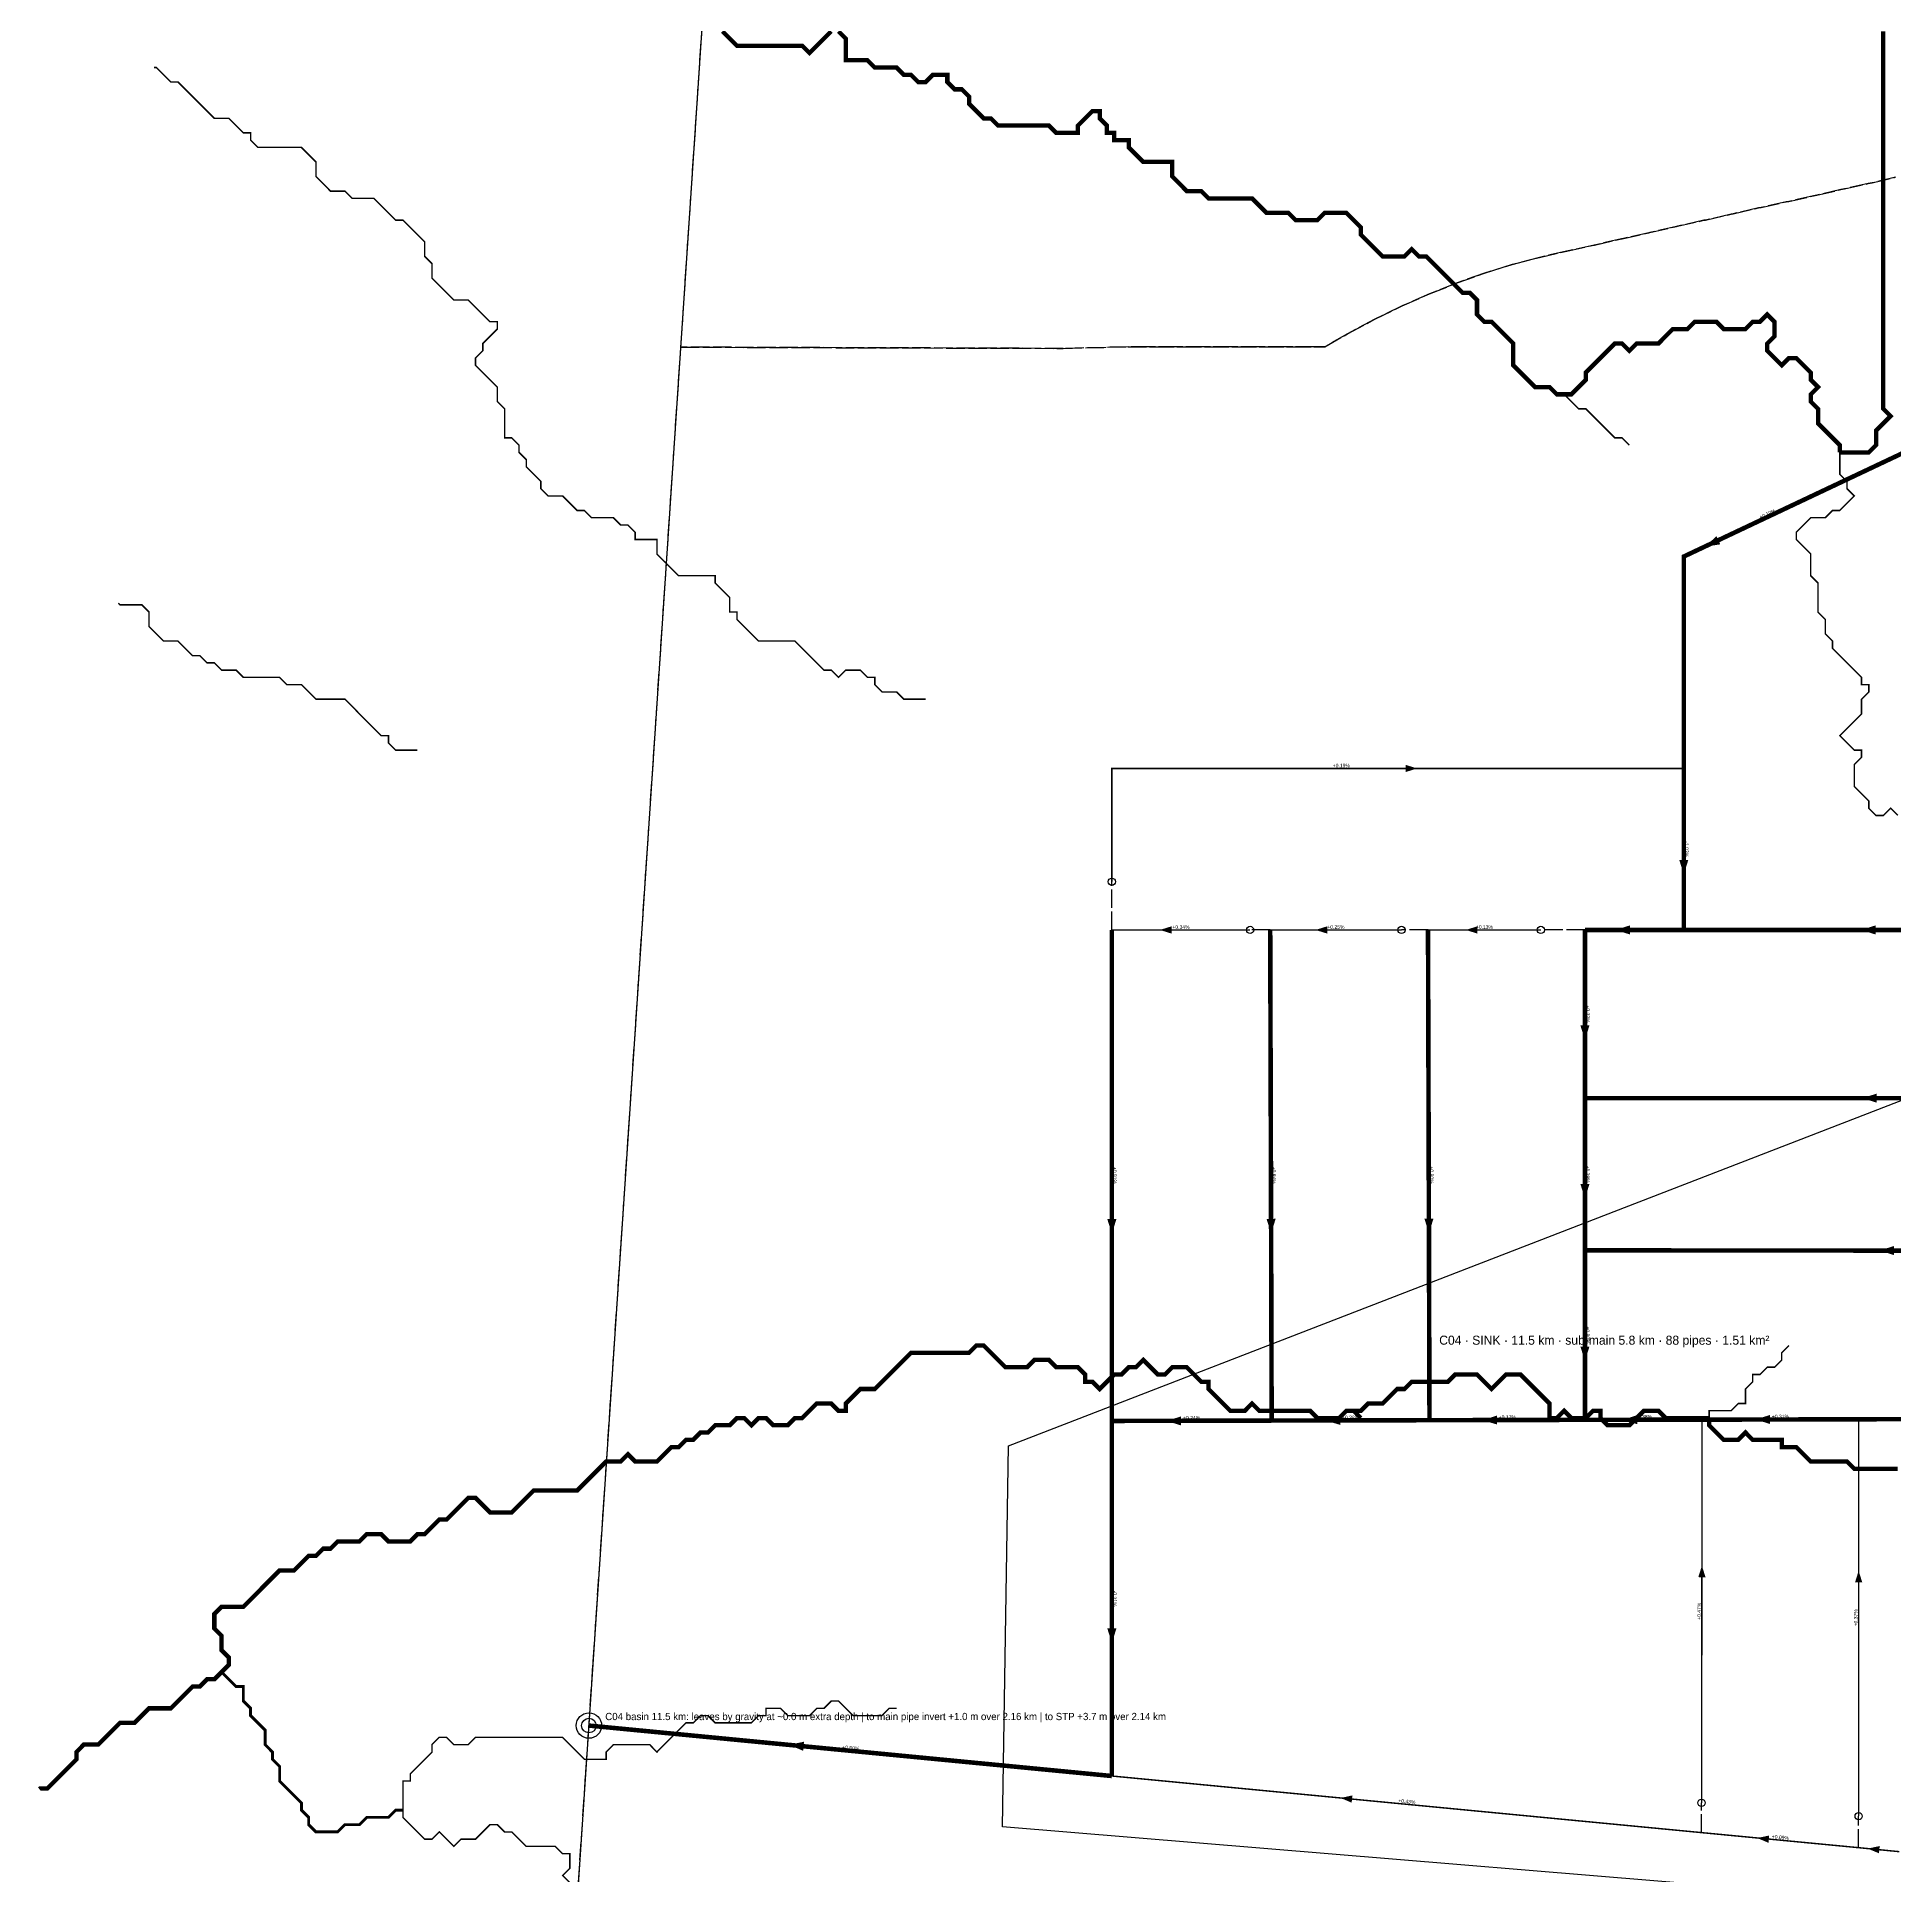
# Model space of a CAD drawing. Header units: metres. Extents: x 442821 to 452274, y 2561971 to 2571293.
# Drawn here: x 442821 to 443845, y 2564999 to 2566013 of the extents above; entities that cross this region are included whole.
import ezdxf
from ezdxf.enums import TextEntityAlignment as Align

# ---------------------------------------------------------------- set-up
doc = ezdxf.new("R2010")
doc.units = ezdxf.units.M
doc.header["$LTSCALE"] = 8
doc.linetypes.add('DASHDOT', pattern=[3.556, 2.54, -0.508, 0, -0.508])
doc.linetypes.add('DASHED', pattern=[1.524, 1.27, -0.254])
for name, color, linetype in [('A_ARROWS', 7, 'Continuous'), ('A_BRANCH', 7, 'Continuous'), ('A_BUILT_2006', 252, 'Continuous'), ('A_CATCH_LABEL', 7, 'Continuous'), ('A_CATCHMENTS', 7, 'Continuous'), ('A_ENVELOPE', 3, 'Continuous'), ('A_GRADIENT', 8, 'Continuous'), ('A_HEAD_GAP', 8, 'Continuous'), ('A_HEADS', 8, 'Continuous'), ('A_LATERAL', 7, 'Continuous'), ('A_OUTLET_LABEL', 7, 'Continuous'), ('A_OUTLETS', 7, 'Continuous'), ('A_STREAMS', 5, 'Continuous'), ('A_SUBMAIN', 7, 'Continuous')]:
    doc.layers.add(name, color=color, linetype=linetype)

msp = doc.modelspace()

# ---------------------------------------------------------------- linework, layer by layer
at = {"layer": 'A_ARROWS', "color": 2}
for points in [[(443740.8, 2565732), (443747, 2565737.7), (443749.1, 2565733.2)], [(443582, 2565609.7), (443575.6, 2565607.7), (443575.6, 2565611.7)], [(443729, 2565551.3), (443726.5, 2565559.3), (443731.5, 2565559.3)], [(443440.2, 2565520.7), (443446.6, 2565522.7), (443446.6, 2565518.7)], [(443526, 2565520.7), (443532.4, 2565522.7), (443532.4, 2565518.7)], [(443608.8, 2565520.7), (443615.2, 2565522.7), (443615.2, 2565518.7)], [(443691.3, 2565520.7), (443699.3, 2565523.2), (443699.3, 2565518.2)], [(443826.7, 2565520.7), (443834.7, 2565523.2), (443834.7, 2565518.2)], [(443674.5, 2565460.1), (443672, 2565468.1), (443677, 2565468.1)], [(443827.4, 2565428), (443835.4, 2565430.5), (443835.4, 2565425.5)], [(443674.5, 2565372.7), (443672, 2565380.7), (443677, 2565380.7)], [(443413.7, 2565353.3), (443411.2, 2565361.3), (443416.2, 2565361.3)], [(443501.5, 2565353.4), (443499, 2565361.4), (443504, 2565361.5)], [(443588.5, 2565353.6), (443586, 2565361.6), (443591, 2565361.6)], [(443836.9, 2565344), (443844.9, 2565346.5), (443844.9, 2565341.5)], [(443674.5, 2565283.1), (443672, 2565291.1), (443677, 2565291.1)], [(443768.6, 2565250.9), (443776.6, 2565253.4), (443776.6, 2565248.4)], [(443443.9, 2565250.1), (443451.9, 2565252.6), (443451.9, 2565247.6)], [(443531.6, 2565250.3), (443539.6, 2565252.9), (443539.6, 2565247.9)], [(443618.1, 2565250.5), (443626.1, 2565253.1), (443626.1, 2565248.1)], [(443695.3, 2565250.7), (443703.3, 2565253.3), (443703.4, 2565248.3)], [(443739, 2565170.3), (443741, 2565163.9), (443737, 2565164)], [(443825.4, 2565167.5), (443827.4, 2565161.1), (443823.4, 2565161.1)], [(443413.7, 2565127.7), (443411.2, 2565135.7), (443416.2, 2565135.7)], [(443235.8, 2565071.6), (443244, 2565073.3), (443243.5, 2565068.3)], [(443539.8, 2565042.3), (443546.3, 2565043.7), (443545.9, 2565039.7)], [(443769.5, 2565020.2), (443776, 2565021.6), (443775.7, 2565017.6)], [(443830.4, 2565014.4), (443837, 2565015.8), (443836.6, 2565011.8)]]:
    msp.add_solid(points, dxfattribs=at)
at = {"layer": 'A_BRANCH', "color": 2, "linetype": 'DASHED', "const_width": 0.8}
for points in [[(443413.7, 2565547.3), (443413.7, 2565609.7), (443729, 2565609.7)], [(443489.9, 2565520.7), (443413.7, 2565520.7)], [(443573.4, 2565520.7), (443501, 2565520.7)], [(443650.2, 2565520.7), (443588, 2565520.7)], [(443738.8, 2565039.6), (443739.1, 2565250.8)], [(443825.4, 2565032.3), (443825.4, 2565251)], [(443847.8, 2565012.7), (443825.4, 2565014.9)]]:
    msp.add_lwpolyline(points, dxfattribs=at)
at = {"layer": 'A_BUILT_2006', "color": 252}
msp.add_lwpolyline([(444422.4, 2563343.7), (444425.8, 2563359.7), (444354.3, 2563402.3), (444079.1, 2562950.6), (443944.5, 2563054.6), (443895.5, 2563534.9), (443894.2, 2564981.6), (443353.4, 2565026.3), (443356.8, 2565236.3), (445139.7, 2565926.1), (445353.1, 2566067)], dxfattribs=at)
at = {"layer": 'A_CATCHMENTS', "color": 3, "linetype": 'DASHED'}
msp.add_lwpolyline([(443845.8, 2565935.5), (443832.9, 2565932.5), (443830.7, 2565932.1), (443817.6, 2565929.1), (443815.6, 2565928.7), (443802.3, 2565925.7), (443800.5, 2565925.3), (443786.9, 2565922.2), (443785.4, 2565922), (443771.6, 2565918.8), (443770.2, 2565918.6), (443756.3, 2565915.4), (443755.1, 2565915.2), (443741, 2565911.9), (443740, 2565911.8), (443725.6, 2565908.5), (443724.9, 2565908.4), (443710.3, 2565905.1), (443709.8, 2565905), (443695, 2565901.6), (443694.7, 2565901.6), (443679.7, 2565898.2), (443679.6, 2565898.2), (443664.5, 2565894.8), (443664.3, 2565894.8), (443649.4, 2565891.4), (443634.3, 2565887.4), (443619.2, 2565882.7), (443604, 2565877.3), (443588.9, 2565871.3), (443573.8, 2565864.6), (443558.7, 2565857.3), (443543.6, 2565849.3), (443543.6, 2565849.3), (443531.2, 2565842.1), (443528.5, 2565842.1), (443525.1, 2565842.1), (443513.4, 2565842.1), (443510, 2565842.1), (443498.3, 2565842.1), (443494.9, 2565842.1), (443483.2, 2565842.1), (443479.8, 2565842.1), (443468.1, 2565842.1), (443464.7, 2565842.1), (443452.9, 2565842.1), (443449.6, 2565842.1), (443437.8, 2565842.1), (443434.5, 2565842.1), (443422.7, 2565842.1), (443386.9, 2565841.2), (443176.1, 2565841.9), (443209.9, 2566349)], dxfattribs=at)
at = {"layer": 'A_CATCHMENTS', "color": 2, "linetype": 'DASHED'}
msp.add_lwpolyline([(443114.8, 2564922.9), (443176.1, 2565841.9), (443386.9, 2565841.2), (443386.9, 2565841.2), (443422.7, 2565842.1), (443434.5, 2565842.1), (443437.8, 2565842.1), (443449.6, 2565842.1), (443452.9, 2565842.1), (443464.7, 2565842.1), (443468.1, 2565842.1), (443479.8, 2565842.1), (443483.2, 2565842.1), (443494.9, 2565842.1), (443498.3, 2565842.1), (443510, 2565842.1), (443513.4, 2565842.1), (443525.1, 2565842.1), (443528.5, 2565842.1), (443531.2, 2565842.1), (443543.6, 2565849.3), (443558.7, 2565857.3), (443573.8, 2565864.6), (443588.9, 2565871.3), (443604, 2565877.3), (443619.2, 2565882.7), (443634.3, 2565887.4), (443649.4, 2565891.4), (443664.3, 2565894.8), (443664.5, 2565894.8), (443679.6, 2565898.2), (443679.7, 2565898.2), (443694.7, 2565901.6), (443695, 2565901.6), (443709.8, 2565905), (443710.3, 2565905.1), (443724.9, 2565908.4), (443725.6, 2565908.5), (443740, 2565911.8), (443741, 2565911.9), (443755.1, 2565915.2), (443756.3, 2565915.4), (443770.2, 2565918.6), (443771.6, 2565918.8), (443785.4, 2565922), (443786.9, 2565922.2), (443800.5, 2565925.3), (443802.3, 2565925.7), (443815.6, 2565928.7), (443817.6, 2565929.1), (443830.7, 2565932.1), (443832.9, 2565932.5), (443845.8, 2565935.5)], dxfattribs=at)
at = {"layer": 'A_ENVELOPE', "color": 3}
msp.add_lwpolyline([(443922.9, 2562555.5), (443114.8, 2564922.9), (443209.9, 2566349), (444250.9, 2566757.8), (445002, 2567304.5), (445444.1, 2567418.6), (445577.2, 2567680.1), (447477.5, 2567541)], dxfattribs=at)
at = {"layer": 'A_HEAD_GAP', "color": 8, "linetype": 'DASHED'}
for points in [[(443413.7, 2565520.7), (443413.7, 2565547.3)], [(443501, 2565520.7), (443489.9, 2565520.7)], [(443588, 2565520.7), (443573.4, 2565520.7)], [(443674.5, 2565520.7), (443650.2, 2565520.7)], [(443738.8, 2565023.2), (443738.8, 2565039.6)], [(443825.4, 2565014.9), (443825.4, 2565032.3)]]:
    msp.add_lwpolyline(points, dxfattribs=at)
at = {"layer": 'A_HEADS', "color": 2}
for centre in [(443413.7, 2565547.3), (443489.9, 2565520.7), (443573.4, 2565520.7), (443650.2, 2565520.7), (443738.8, 2565039.6), (443825.4, 2565032.3)]:
    msp.add_circle(centre, 2, dxfattribs=at)
at = {"layer": 'A_LATERAL', "color": 2, "linetype": 'DASHED', "const_width": 0.8}
for points in [[(443738.8, 2565023.2), (443413.7, 2565054.4)], [(443825.4, 2565014.9), (443738.8, 2565023.2)]]:
    msp.add_lwpolyline(points, dxfattribs=at)
at = {"layer": 'A_OUTLETS', "color": 1}
for radius in [7, 4]:
    msp.add_circle((443125.4, 2565082.2), radius, dxfattribs=at)
at = {"layer": 'A_STREAMS', "color": 5}
for points, const_width in [([(443259, 2566016), (443255, 2566012), (443251, 2566008), (443247, 2566004), (443243, 2566008), (443239, 2566008), (443235, 2566008), (443231, 2566008), (443227, 2566008), (443223, 2566008), (443219, 2566008), (443215, 2566008), (443211, 2566008), (443207, 2566008), (443203, 2566012), (443199, 2566016)], 2.4), ([(443663, 2565815.9), (443659, 2565815.9), (443655, 2565819.9), (443651, 2565819.9), (443647, 2565819.9), (443643, 2565823.9), (443639, 2565827.9), (443635, 2565831.9), (443635, 2565835.9), (443635, 2565839.9), (443635, 2565843.9), (443631, 2565847.9), (443627, 2565851.9), (443623, 2565855.9), (443619, 2565855.9), (443615, 2565859.9), (443615, 2565863.9), (443615, 2565867.9), (443611, 2565871.9), (443607, 2565871.9), (443603, 2565875.9), (443599, 2565879.9), (443595, 2565883.9), (443591, 2565887.9), (443587, 2565891.9), (443583, 2565891.9), (443579, 2565895.9), (443575, 2565891.9), (443571, 2565891.9), (443567, 2565891.9), (443563, 2565891.9), (443559, 2565895.9), (443555, 2565899.9), (443551, 2565903.9), (443551, 2565907.9), (443547, 2565911.9), (443543, 2565915.9), (443539, 2565915.9), (443535, 2565915.9), (443531, 2565915.9), (443527, 2565911.9), (443523, 2565911.9), (443519, 2565911.9), (443515, 2565911.9), (443511, 2565915.9), (443507, 2565915.9), (443503, 2565915.9), (443499, 2565915.9), (443495, 2565919.9), (443491, 2565923.9), (443487, 2565923.9), (443483, 2565923.9), (443479, 2565923.9), (443475, 2565923.9), (443471, 2565923.9), (443467, 2565923.9), (443463, 2565927.9), (443459, 2565927.9), (443455, 2565927.9), (443451, 2565932), (443447, 2565936), (443447, 2565940), (443447, 2565944), (443443, 2565944), (443439, 2565944), (443435, 2565944), (443431, 2565944), (443427, 2565948), (443423, 2565952), (443423, 2565956), (443419, 2565956), (443415, 2565956), (443415, 2565960), (443411, 2565960), (443411, 2565964), (443407, 2565968), (443407, 2565972), (443403, 2565972), (443399, 2565968), (443395, 2565964), (443395, 2565960), (443391, 2565960), (443387, 2565960), (443383, 2565960), (443379, 2565964), (443375, 2565964), (443371, 2565964), (443367, 2565964), (443363, 2565964), (443359, 2565964), (443355, 2565964), (443351, 2565964), (443347, 2565968), (443343, 2565968), (443339, 2565972), (443335, 2565976), (443335, 2565980), (443331, 2565984), (443327, 2565984), (443323, 2565988), (443323, 2565992), (443319, 2565992), (443315, 2565992), (443311, 2565988), (443307, 2565988), (443303, 2565992), (443299, 2565992), (443295, 2565996), (443291, 2565996), (443287, 2565996), (443283, 2565996), (443279, 2566000), (443275, 2566000), (443271, 2566000), (443267, 2566000), (443267, 2566004), (443267, 2566008), (443267, 2566012), (443263, 2566016)], 2.4), ([(443839, 2566016), (443839, 2566012), (443839, 2566008), (443839, 2566004), (443839, 2566000), (443839, 2565996), (443839, 2565992), (443839, 2565988), (443839, 2565984), (443839, 2565980), (443839, 2565976), (443839, 2565972), (443839, 2565968), (443839, 2565964), (443839, 2565960), (443839, 2565956), (443839, 2565952), (443839, 2565948), (443839, 2565944), (443839, 2565940), (443839, 2565936), (443839, 2565932), (443839, 2565927.9), (443839, 2565923.9), (443839, 2565919.9), (443839, 2565915.9), (443839, 2565911.9), (443839, 2565907.9), (443839, 2565903.9), (443839, 2565899.9), (443839, 2565895.9), (443839, 2565891.9), (443839, 2565887.9), (443839, 2565883.9), (443839, 2565879.9), (443839, 2565875.9), (443839, 2565871.9), (443839, 2565867.9), (443839, 2565863.9), (443839, 2565859.9), (443839, 2565855.9), (443839, 2565851.9), (443839, 2565847.9), (443839, 2565843.9), (443839, 2565839.9), (443839, 2565835.9), (443839, 2565831.9), (443839, 2565827.9), (443839, 2565823.9), (443839, 2565819.9), (443839, 2565815.9), (443839, 2565811.9), (443839, 2565807.9), (443843, 2565803.9), (443839, 2565799.9), (443835, 2565795.9), (443835, 2565791.9), (443835, 2565787.9), (443831, 2565783.9), (443827, 2565783.9), (443823, 2565783.9), (443819, 2565783.9), (443815, 2565783.9)], 2.4), ([(443311, 2565647.9), (443307, 2565647.9), (443303, 2565647.9), (443299, 2565647.9), (443295, 2565651.9), (443291, 2565651.9), (443287, 2565651.9), (443283, 2565655.9), (443283, 2565659.9), (443279, 2565659.9), (443275, 2565663.9), (443271, 2565663.9), (443267, 2565663.9), (443263, 2565659.9), (443259, 2565663.9), (443255, 2565663.9), (443251, 2565667.9), (443247, 2565671.9), (443243, 2565675.9), (443239, 2565679.9), (443235, 2565679.9), (443231, 2565679.9), (443227, 2565679.9), (443223, 2565679.9), (443219, 2565679.9), (443215, 2565683.9), (443211, 2565687.9), (443207, 2565691.9), (443207, 2565695.9), (443203, 2565695.9), (443203, 2565699.9), (443203, 2565703.9), (443199, 2565707.9), (443195, 2565711.9), (443195, 2565715.9), (443191, 2565715.9), (443186.9, 2565715.9), (443182.9, 2565715.9), (443178.9, 2565715.9), (443174.9, 2565715.9), (443170.9, 2565719.9), (443166.9, 2565723.9), (443162.9, 2565727.9), (443162.9, 2565731.9), (443162.9, 2565735.9), (443158.9, 2565735.9), (443154.9, 2565735.9), (443150.9, 2565735.9), (443150.9, 2565739.9), (443146.9, 2565743.9), (443142.9, 2565743.9), (443138.9, 2565747.9), (443134.9, 2565747.9), (443130.9, 2565747.9), (443126.9, 2565747.9), (443122.9, 2565751.9), (443118.9, 2565751.9), (443114.9, 2565755.9), (443110.9, 2565759.9), (443106.9, 2565759.9), (443102.9, 2565759.9), (443098.9, 2565763.9), (443098.9, 2565767.9), (443094.9, 2565771.9), (443090.9, 2565775.9), (443090.9, 2565779.9), (443086.9, 2565783.9), (443086.9, 2565787.9), (443082.9, 2565791.9), (443078.9, 2565791.9), (443078.9, 2565795.9), (443078.9, 2565799.9), (443078.9, 2565803.9), (443078.9, 2565807.9), (443074.9, 2565811.9), (443074.9, 2565815.9), (443074.9, 2565819.9), (443070.9, 2565823.9), (443066.9, 2565827.9), (443062.9, 2565831.9), (443062.9, 2565835.9), (443066.9, 2565839.9), (443066.9, 2565843.9), (443070.9, 2565847.9), (443074.9, 2565851.9), (443074.9, 2565855.9), (443070.9, 2565855.9), (443066.9, 2565859.9), (443062.9, 2565863.9), (443058.9, 2565867.9), (443054.9, 2565867.9), (443050.9, 2565867.9), (443046.9, 2565871.9), (443042.9, 2565875.9), (443038.9, 2565879.9), (443038.9, 2565883.9), (443038.9, 2565887.9), (443034.9, 2565891.9), (443034.9, 2565895.9), (443034.9, 2565899.9), (443030.9, 2565903.9), (443026.9, 2565907.9), (443022.9, 2565911.9), (443018.9, 2565911.9), (443014.9, 2565915.9), (443010.9, 2565919.9), (443006.9, 2565923.9), (443002.9, 2565923.9), (442998.9, 2565923.9), (442994.9, 2565923.9), (442990.9, 2565927.9), (442986.9, 2565927.9), (442982.9, 2565927.9), (442978.9, 2565932), (442974.9, 2565936), (442974.9, 2565940), (442974.9, 2565944), (442970.9, 2565948), (442966.9, 2565952), (442962.9, 2565952), (442958.9, 2565952), (442954.9, 2565952), (442950.9, 2565952), (442946.9, 2565952), (442942.9, 2565952), (442938.9, 2565956), (442938.9, 2565960), (442934.9, 2565960), (442930.9, 2565964), (442926.9, 2565968), (442922.9, 2565968), (442918.9, 2565968), (442914.9, 2565972), (442910.9, 2565976), (442906.9, 2565980), (442902.9, 2565984), (442898.9, 2565988), (442894.9, 2565988), (442890.9, 2565992), (442886.9, 2565996), (442885.7, 2565996)], 0.8), ([(443815, 2565783.9), (443815, 2565787.9), (443811, 2565791.9), (443807, 2565795.9), (443803, 2565799.9), (443803, 2565803.9), (443803, 2565807.9), (443799, 2565811.9), (443799, 2565815.9), (443803, 2565819.9), (443799, 2565823.9), (443799, 2565827.9), (443795, 2565831.9), (443791, 2565835.9), (443787, 2565835.9), (443783, 2565831.9), (443779, 2565835.9), (443775, 2565839.9), (443775, 2565843.9), (443779, 2565847.9), (443779, 2565851.9), (443779, 2565855.9), (443775, 2565859.9), (443771, 2565855.9), (443767, 2565855.9), (443763, 2565851.9), (443759, 2565851.9), (443755, 2565851.9), (443751, 2565851.9), (443747, 2565855.9), (443743, 2565855.9), (443739, 2565855.9), (443735, 2565855.9), (443731, 2565851.9), (443727, 2565851.9), (443723, 2565851.9), (443719, 2565847.9), (443715, 2565843.9), (443711, 2565843.9), (443707, 2565843.9), (443703, 2565843.9), (443699, 2565839.9), (443695, 2565843.9), (443691, 2565843.9), (443687, 2565839.9), (443683, 2565835.9), (443679, 2565831.9), (443675, 2565827.9), (443675, 2565823.9), (443671, 2565819.9), (443667, 2565815.9), (443663, 2565815.9)], 2.4), ([(443699, 2565787.9), (443695, 2565791.9), (443691, 2565791.9), (443687, 2565795.9), (443683, 2565799.9), (443679, 2565803.9), (443675, 2565807.9), (443671, 2565807.9), (443667, 2565811.9), (443663, 2565815.9)], 0.8), ([(443847, 2565583.8), (443843, 2565587.8), (443839, 2565583.8), (443835, 2565583.8), (443831, 2565587.8), (443831, 2565591.8), (443827, 2565595.8), (443823, 2565599.8), (443823, 2565603.8), (443823, 2565607.8), (443823, 2565611.8), (443827, 2565615.8), (443827, 2565619.8), (443823, 2565619.8), (443819, 2565623.8), (443815, 2565627.8), (443819, 2565631.8), (443823, 2565635.8), (443827, 2565639.8), (443827, 2565643.9), (443827, 2565647.9), (443831, 2565651.9), (443831, 2565655.9), (443827, 2565655.9), (443827, 2565659.9), (443823, 2565663.9), (443819, 2565667.9), (443815, 2565671.9), (443811, 2565675.9), (443811, 2565679.9), (443807, 2565683.9), (443807, 2565687.9), (443807, 2565691.9), (443803, 2565695.9), (443803, 2565699.9), (443803, 2565703.9), (443803, 2565707.9), (443803, 2565711.9), (443799, 2565715.9), (443799, 2565719.9), (443799, 2565723.9), (443799, 2565727.9), (443795, 2565731.9), (443791, 2565735.9), (443791, 2565739.9), (443795, 2565743.9), (443799, 2565747.9), (443803, 2565747.9), (443807, 2565747.9), (443811, 2565751.9), (443815, 2565751.9), (443819, 2565755.9), (443823, 2565759.9), (443819, 2565763.9), (443819, 2565767.9), (443815, 2565771.9), (443815, 2565775.9), (443815, 2565779.9), (443815, 2565783.9)], 0.8), ([(443030.9, 2565619.8), (443026.9, 2565619.8), (443022.9, 2565619.8), (443018.9, 2565619.8), (443014.9, 2565623.8), (443014.9, 2565627.8), (443010.9, 2565627.8), (443006.9, 2565631.8), (443002.9, 2565635.8), (442998.9, 2565639.8), (442994.9, 2565643.9), (442990.9, 2565647.9), (442986.9, 2565647.9), (442982.9, 2565647.9), (442978.9, 2565647.9), (442974.9, 2565647.9), (442970.9, 2565651.9), (442966.9, 2565655.9), (442962.9, 2565655.9), (442958.9, 2565655.9), (442954.9, 2565659.9), (442950.9, 2565659.9), (442946.9, 2565659.9), (442942.9, 2565659.9), (442938.9, 2565659.9), (442934.9, 2565659.9), (442930.9, 2565663.9), (442926.9, 2565663.9), (442922.9, 2565663.9), (442918.9, 2565667.9), (442914.9, 2565667.9), (442910.9, 2565671.9), (442906.9, 2565671.9), (442902.9, 2565675.9), (442898.9, 2565679.9), (442894.9, 2565679.9), (442890.9, 2565679.9), (442886.9, 2565683.9), (442882.9, 2565687.9), (442882.9, 2565691.9), (442882.9, 2565695.9), (442878.9, 2565699.9), (442874.9, 2565699.9), (442870.9, 2565699.9), (442866.9, 2565699.9), (442866, 2565700.8)], 0.8), ([(443547, 2565255.7), (443543, 2565255.7), (443539, 2565251.7), (443535, 2565251.7), (443531, 2565251.7), (443527, 2565251.7), (443523, 2565255.7), (443519, 2565255.7), (443515, 2565255.7), (443511, 2565255.7), (443507, 2565255.7), (443503, 2565255.7), (443499, 2565255.7), (443495, 2565255.7), (443491, 2565259.7), (443487, 2565255.7), (443483, 2565255.7), (443479, 2565255.7), (443475, 2565259.7), (443471, 2565263.7), (443467, 2565267.7), (443467, 2565271.7), (443463, 2565271.7), (443459, 2565275.7), (443455, 2565279.7), (443451, 2565279.7), (443447, 2565279.7), (443443, 2565275.7), (443439, 2565275.7), (443435, 2565279.7), (443431, 2565283.7), (443427, 2565279.7), (443423, 2565279.7), (443419, 2565275.7), (443415, 2565275.7), (443411, 2565271.7), (443407, 2565267.7), (443403, 2565271.7), (443399, 2565271.7), (443399, 2565275.7), (443395, 2565279.7), (443391, 2565279.7), (443387, 2565279.7), (443383, 2565279.7), (443379, 2565283.7), (443375, 2565283.7), (443371, 2565283.7), (443367, 2565279.7), (443363, 2565279.7), (443359, 2565279.7), (443355, 2565279.7), (443351, 2565283.7), (443347, 2565287.7), (443343, 2565291.7), (443339, 2565291.7), (443335, 2565287.7), (443331, 2565287.7), (443327, 2565287.7), (443323, 2565287.7), (443319, 2565287.7), (443315, 2565287.7), (443311, 2565287.7), (443307, 2565287.7), (443303, 2565287.7), (443299, 2565283.7), (443295, 2565279.7), (443291, 2565275.7), (443287, 2565271.7), (443283, 2565267.7), (443279, 2565267.7), (443275, 2565267.7), (443271, 2565263.7), (443267, 2565259.7), (443267, 2565255.7), (443263, 2565255.7), (443259, 2565259.7), (443255, 2565259.7), (443251, 2565259.7), (443247, 2565255.7), (443243, 2565251.7), (443239, 2565251.7), (443235, 2565247.7), (443231, 2565247.7), (443227, 2565247.7), (443223, 2565251.7), (443219, 2565251.7), (443215, 2565247.7), (443211, 2565251.7), (443207, 2565251.7), (443203, 2565247.7), (443199, 2565247.7), (443195, 2565247.7), (443191, 2565243.7), (443186.9, 2565243.7), (443182.9, 2565239.7), (443178.9, 2565239.7), (443174.9, 2565235.7), (443170.9, 2565235.7), (443166.9, 2565231.7), (443162.9, 2565227.7), (443158.9, 2565227.7), (443154.9, 2565227.7), (443150.9, 2565227.7), (443146.9, 2565231.7), (443142.9, 2565227.7), (443138.9, 2565227.7), (443134.9, 2565227.7), (443130.9, 2565223.7), (443126.9, 2565219.7), (443122.9, 2565215.7), (443118.9, 2565211.7), (443114.9, 2565211.7), (443110.9, 2565211.7), (443106.9, 2565211.7), (443102.9, 2565211.7), (443098.9, 2565211.7), (443094.9, 2565211.7), (443090.9, 2565207.7), (443086.9, 2565203.7), (443082.9, 2565199.7), (443078.9, 2565199.7), (443074.9, 2565199.7), (443070.9, 2565199.7), (443066.9, 2565203.7), (443062.9, 2565207.7), (443058.9, 2565207.7), (443054.9, 2565203.7), (443050.9, 2565199.7), (443046.9, 2565195.7), (443042.9, 2565195.7), (443038.9, 2565191.7), (443034.9, 2565187.7), (443030.9, 2565187.7), (443026.9, 2565183.7), (443022.9, 2565183.7), (443018.9, 2565183.7), (443014.9, 2565183.7), (443010.9, 2565187.7), (443006.9, 2565187.7), (443002.9, 2565187.7), (442998.9, 2565183.7), (442994.9, 2565183.7), (442990.9, 2565183.7), (442986.9, 2565183.7), (442982.9, 2565179.7), (442978.9, 2565179.7), (442974.9, 2565175.7), (442970.9, 2565175.7), (442966.9, 2565171.7), (442962.9, 2565167.7), (442958.9, 2565167.7), (442954.9, 2565167.7), (442950.9, 2565163.7), (442946.9, 2565159.7), (442942.9, 2565155.7), (442938.9, 2565151.7), (442934.9, 2565147.7), (442930.9, 2565147.7), (442926.9, 2565147.7), (442922.9, 2565147.7), (442918.9, 2565143.7), (442918.9, 2565139.7), (442918.9, 2565135.7), (442922.9, 2565131.7), (442922.9, 2565127.7), (442922.9, 2565123.7), (442926.9, 2565119.7), (442926.9, 2565115.7), (442922.9, 2565111.7)], 2.4), ([(443787, 2565291.7), (443783, 2565287.7), (443783, 2565283.7), (443779, 2565279.7), (443775, 2565279.7), (443771, 2565275.7), (443767, 2565275.7), (443767, 2565271.7), (443763, 2565267.7), (443763, 2565263.7), (443763, 2565259.7), (443759, 2565259.7), (443755, 2565255.7), (443751, 2565255.7), (443747, 2565255.7), (443743, 2565255.7), (443743, 2565251.7)], 0.8), ([(443743, 2565251.7), (443739, 2565251.7), (443735, 2565251.7), (443731, 2565251.7), (443727, 2565251.7), (443723, 2565251.7), (443719, 2565251.7), (443715, 2565255.7), (443711, 2565255.7), (443707, 2565255.7), (443703, 2565251.7), (443699, 2565247.7), (443695, 2565247.7), (443691, 2565247.7), (443687, 2565247.7), (443683, 2565251.7), (443683, 2565255.7), (443679, 2565255.7), (443675, 2565251.7), (443671, 2565251.7), (443667, 2565251.7), (443663, 2565255.7), (443659, 2565251.7), (443655, 2565251.7), (443655, 2565255.7), (443655, 2565259.7), (443651, 2565263.7), (443647, 2565267.7), (443643, 2565271.7), (443639, 2565275.7), (443635, 2565275.7), (443631, 2565275.7), (443627, 2565271.7), (443623, 2565267.7), (443619, 2565271.7), (443615, 2565275.7), (443611, 2565275.7), (443607, 2565275.7), (443603, 2565275.7), (443599, 2565271.7), (443595, 2565271.7), (443591, 2565271.7), (443587, 2565271.7), (443583, 2565271.7), (443579, 2565271.7), (443575, 2565267.7), (443571, 2565267.7), (443567, 2565263.7), (443563, 2565259.7), (443559, 2565259.7), (443555, 2565259.7), (443551, 2565255.7), (443547, 2565255.7)], 2.4), ([(443551, 2565251.7), (443547, 2565255.7)], 2.4), ([(443847, 2565223.7), (443843, 2565223.7), (443839, 2565223.7), (443835, 2565223.7), (443831, 2565223.7), (443827, 2565223.7), (443823, 2565223.7), (443819, 2565227.7), (443815, 2565227.7), (443811, 2565227.7), (443807, 2565227.7), (443803, 2565227.7), (443799, 2565227.7), (443795, 2565231.7), (443791, 2565235.7), (443787, 2565235.7), (443783, 2565235.7), (443783, 2565239.7), (443779, 2565239.7), (443775, 2565239.7), (443771, 2565239.7), (443767, 2565239.7), (443763, 2565243.7), (443759, 2565239.7), (443755, 2565239.7), (443751, 2565239.7), (443747, 2565243.7), (443743, 2565247.7), (443743, 2565251.7)], 2.4), ([(442922.9, 2565111.7), (442918.9, 2565107.7), (442914.9, 2565107.7), (442910.9, 2565103.7), (442906.9, 2565103.7), (442902.9, 2565099.7), (442898.9, 2565095.7), (442894.9, 2565091.7), (442890.9, 2565091.7), (442886.9, 2565091.7), (442882.9, 2565091.7), (442878.9, 2565087.7), (442874.9, 2565083.7), (442870.9, 2565083.7), (442866.9, 2565083.7), (442862.9, 2565079.7), (442858.9, 2565075.7), (442854.9, 2565071.7), (442850.9, 2565071.7), (442846.9, 2565071.7), (442842.9, 2565067.6), (442842.9, 2565063.6), (442838.9, 2565059.6), (442834.9, 2565055.6), (442830.9, 2565051.6), (442826.9, 2565047.6), (442822.9, 2565047.6), (442822.4, 2565047.2)], 2.4), ([(443022.9, 2565035.6), (443018.9, 2565035.6), (443014.9, 2565031.6), (443010.9, 2565031.6), (443006.9, 2565031.6), (443002.9, 2565031.6), (442998.9, 2565027.6), (442994.9, 2565027.6), (442990.9, 2565027.6), (442986.9, 2565023.6), (442982.9, 2565023.6), (442978.9, 2565023.6), (442974.9, 2565023.6), (442970.9, 2565027.6), (442970.9, 2565031.6), (442966.9, 2565035.6), (442966.9, 2565039.6), (442962.9, 2565043.6), (442958.9, 2565047.6), (442954.9, 2565051.6), (442954.9, 2565055.6), (442954.9, 2565059.6), (442950.9, 2565063.6), (442950.9, 2565067.6), (442946.9, 2565071.7), (442946.9, 2565075.7), (442946.9, 2565079.7), (442942.9, 2565083.7), (442938.9, 2565087.7), (442938.9, 2565091.7), (442934.9, 2565095.7), (442934.9, 2565099.7), (442934.9, 2565103.7), (442930.9, 2565103.7), (442926.9, 2565107.7), (442922.9, 2565111.7)], 1.6), ([(443295, 2565091.7), (443291, 2565091.7), (443287, 2565087.7), (443283, 2565087.7), (443279, 2565087.7), (443275, 2565087.7), (443271, 2565087.7), (443267, 2565091.7), (443263, 2565095.7), (443259, 2565095.7), (443255, 2565091.7), (443251, 2565091.7), (443247, 2565087.7), (443243, 2565087.7), (443239, 2565087.7), (443235, 2565087.7), (443231, 2565091.7), (443227, 2565091.7), (443223, 2565091.7), (443223, 2565087.7), (443219, 2565087.7), (443215, 2565083.7), (443211, 2565083.7), (443207, 2565083.7), (443203, 2565083.7), (443199, 2565083.7), (443195, 2565083.7), (443191, 2565087.7), (443186.9, 2565087.7), (443182.9, 2565083.7), (443178.9, 2565083.7), (443174.9, 2565079.7), (443170.9, 2565075.7), (443166.9, 2565071.7), (443162.9, 2565067.6), (443158.9, 2565071.7), (443154.9, 2565071.7), (443150.9, 2565071.7), (443146.9, 2565071.7), (443142.9, 2565071.7), (443138.9, 2565071.7), (443134.9, 2565067.6), (443134.9, 2565063.6), (443130.9, 2565063.6), (443126.9, 2565063.6), (443122.9, 2565063.6), (443118.9, 2565067.6), (443114.9, 2565071.7), (443110.9, 2565075.7), (443106.9, 2565075.7), (443102.9, 2565075.7), (443098.9, 2565075.7), (443094.9, 2565075.7), (443090.9, 2565075.7), (443086.9, 2565075.7), (443082.9, 2565075.7), (443078.9, 2565075.7), (443074.9, 2565075.7), (443070.9, 2565075.7), (443066.9, 2565075.7), (443062.9, 2565075.7), (443058.9, 2565071.7), (443054.9, 2565071.7), (443050.9, 2565071.7), (443046.9, 2565075.7), (443042.9, 2565075.7), (443038.9, 2565071.7), (443038.9, 2565067.6), (443034.9, 2565063.6), (443030.9, 2565059.6), (443026.9, 2565055.6), (443026.9, 2565051.6), (443022.9, 2565051.6), (443022.9, 2565047.6), (443022.9, 2565043.6), (443022.9, 2565039.6), (443022.9, 2565035.6)], 0.8), ([(443114.9, 2564995.6), (443110.9, 2564999.6), (443114.9, 2565003.6), (443114.9, 2565007.6), (443114.9, 2565011.6), (443110.9, 2565011.6), (443106.9, 2565015.6), (443102.9, 2565015.6), (443098.9, 2565015.6), (443094.9, 2565015.6), (443090.9, 2565015.6), (443086.9, 2565019.6), (443082.9, 2565023.6), (443078.9, 2565023.6), (443074.9, 2565027.6), (443070.9, 2565027.6), (443066.9, 2565023.6), (443062.9, 2565019.6), (443058.9, 2565019.6), (443054.9, 2565019.6), (443050.9, 2565015.6), (443046.9, 2565019.6), (443042.9, 2565023.6), (443038.9, 2565019.6), (443034.9, 2565019.6), (443030.9, 2565023.6), (443026.9, 2565027.6), (443022.9, 2565031.6), (443022.9, 2565035.6)], 0.8)]:
    msp.add_lwpolyline(points, dxfattribs=dict(at, const_width=const_width))
at = {"layer": 'A_SUBMAIN', "color": 2, "linetype": 'DASHED', "const_width": 2.5}
for points in [[(443928.2, 2565820.6), (443729, 2565726.5), (443729, 2565609.7)], [(443674.5, 2565520.7), (443674.5, 2565428)], [(443985.9, 2565520.7), (443729, 2565520.7)], [(444093, 2565343.8), (443674.5, 2565344.1)], [(443501.8, 2565250.3), (443413.7, 2565250.1)], [(443588.8, 2565250.5), (443501.8, 2565250.3)], [(443674.5, 2565250.7), (443588.8, 2565250.5)], [(443739.1, 2565250.8), (443674.5, 2565250.7)], [(443825.4, 2565251), (443739.1, 2565250.8)], [(443413.7, 2565054.4), (443125.4, 2565082.2)]]:
    msp.add_lwpolyline(points, dxfattribs=at)
at = {"layer": 'A_SUBMAIN', "color": 2, "linetype": 'DASHDOT', "const_width": 2.5}
for points in [[(443729, 2565609.7), (443729, 2565520.7)], [(443729, 2565520.7), (443674.5, 2565520.7)], [(443413.7, 2565250.1), (443413.7, 2565054.4)]]:
    msp.add_lwpolyline(points, dxfattribs=at)
at = {"layer": 'A_SUBMAIN', "color": 2, "const_width": 2.5}
for points in [[(443413.7, 2565520.7), (443413.7, 2565250.1)], [(443501, 2565520.7), (443501.8, 2565250.3)], [(443588, 2565520.7), (443588.8, 2565250.5)], [(444069.2, 2565428), (443674.5, 2565428)], [(443674.5, 2565428), (443674.5, 2565344.1)], [(443674.5, 2565344.1), (443674.5, 2565250.7)], [(443911.9, 2565251.3), (443825.4, 2565251)]]:
    msp.add_lwpolyline(points, dxfattribs=at)

# ---------------------------------------------------------------- texts
at = {"layer": 'A_CATCH_LABEL', "color": 2}
msp.add_text('C04 · SINK · 11.5 km · sub-main 5.8 km · 88 pipes · 1.51 km²', height=5, dxfattribs=at).set_placement((443685.2, 2565294.6), align=Align.MIDDLE_CENTER)
at = {"layer": 'A_GRADIENT', "color": 2}
for s, rotation, p in [('+0.10%', 25.2983, (443775.8, 2565748.6)), ('-1.03%', -90, (443729, 2565565.2)), ('+0.34%', 360, (443451.8, 2565520.7)), ('+0.25%', 360, (443537.2, 2565520.7)), ('+0.13%', 360, (443619.1, 2565520.7)), ('+0.23%', -90, (443674.5, 2565474.4)), ('+0.81%', -90, (443413.7, 2565385.4)), ('+0.84%', -89.8281, (443501.4, 2565385.5)), ('+0.80%', -89.8256, (443588.4, 2565385.6)), ('+1.39%', -90, (443674.5, 2565386.1)), ('+0.80%', -90, (443674.5, 2565297.4)), ('+0.38%', 0.1383, (443706.8, 2565250.8)), ('+0.31%', 0.1383, (443782.3, 2565250.9)), ('+0.24%', 0.1383, (443457.7, 2565250.2)), ('+0.38%', 0.1383, (443545.3, 2565250.4)), ('+0.17%', 0.1383, (443631.7, 2565250.6)), ('-0.31%', -90, (443413.7, 2565152.2)), ('+0.47%', 89.9246, (443739, 2565145.2)), ('+0.37%', 90, (443825.4, 2565141.6)), ('+0.50%', 354.5092, (443269.6, 2565068.3)), ('+0.43%', 354.5092, (443576.2, 2565038.8)), ('+0.09%', 354.5092, (443782.1, 2565019))]:
    msp.add_text(s, height=2, rotation=rotation, dxfattribs=at).set_placement(p, align=Align.BOTTOM_CENTER)
msp.add_text('+0.19%', height=2, dxfattribs=at).set_placement((443540.2, 2565609.7), align=Align.BOTTOM_CENTER)
at = {"layer": 'A_OUTLET_LABEL', "color": 1}
msp.add_text('C04 basin 11.5 km: leaves by gravity at ~0.0 m extra depth | to main pipe invert +1.0 m over 2.16 km | to STP +3.7 m over 2.14 km', height=4, dxfattribs=at).set_placement((443134.4, 2565085.2))

doc.saveas('drawing.dxf')
